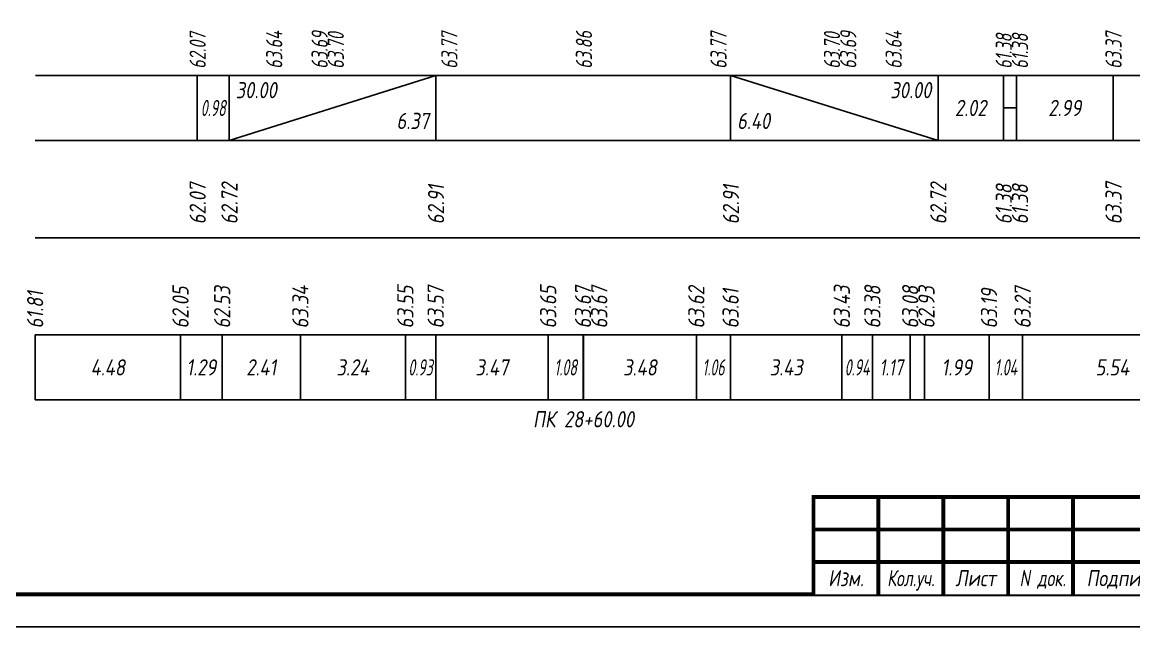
# Model space of a CAD drawing. Extents: x -717 to 1451, y -133302 to 233.
# Drawn here: x 78 to 249.3, y -44886.4 to -44793.2 of the extents above; entities that cross this region are included whole.
import ezdxf
from ezdxf.enums import TextEntityAlignment as Align

# ---------------------------------------------------------------- set-up
doc = ezdxf.new("R2010")
doc.units = 0
for name, color, linetype in [('Зарамочное оформление', 7, 'Continuous'), ('Код_510', 7, 'Continuous'), ('Код_514', 1, 'Continuous'), ('Код_516', 1, 'Continuous'), ('Подписи поперечников', 7, 'Continuous'), ('Таблица', 7, 'Continuous')]:
    doc.layers.add(name, color=color, linetype=linetype)
doc.styles.add('М', font='romand.shx', dxfattribs={"width": 0.8, "oblique": 10, "height": 2.5})

# ---------------------------------------------------------------- blocks, each defined once
blk = doc.blocks.new('Штамп')
at = {"linetype": 'Continuous'}
blk.add_wipeout([(199.95, -411.25), (384.95, -411.25), (384.95, -426.25), (199.95, -426.25)], dxfattribs=at).dxf.layer = 'Зарамочное оформление'
at = {"layer": 'Зарамочное оформление', "linetype": 'Continuous', "lineweight": -3, "const_width": 0.6, "flags": 128}
for points in [[(199.95, -426.25), (199.95, -411.25), (384.95, -411.25)], [(209.95, -411.25), (209.95, -426.25)], [(219.95, -411.25), (219.95, -426.25)], [(229.95, -411.25), (229.95, -426.25)], [(239.95, -411.25), (239.95, -426.25)], [(199.95, -416.25), (264.95, -416.25)], [(199.95, -421.25), (264.95, -421.25)]]:
    blk.add_lwpolyline(points, dxfattribs=at)
at = {"layer": 'Зарамочное оформление', "linetype": 'Continuous', "style": 'М', "oblique": 10}
for s, width, p in [('Изм.', 0.8, (204.95, -423.75)), ('Кол.уч.', 0.7, (214.95, -423.75)), ('Лист', 0.8, (224.95, -423.75)), ('N док.', 0.7, (235.28, -423.75)), ('Подпись', 0.8, (247.45, -423.75))]:
    blk.add_text(s, height=2.5, dxfattribs=dict(at, width=width)).set_placement(p, align=Align.MIDDLE_CENTER)
blk = doc.blocks.new('шифр')
blk.add_blockref('Штамп', (0, -44515))

msp = doc.modelspace()

# ---------------------------------------------------------------- linework, layer by layer
at = {"flags": 128}
msp.add_lwpolyline([(-30.054, -44886.421), (389.946, -44886.421), (389.946, -44589.421), (-30.054, -44589.421)], close=True, dxfattribs=at)
at = {"const_width": 0.6, "flags": 128}
msp.add_lwpolyline([(-10.054, -44881.421), (384.946, -44881.421), (384.946, -44594.421), (-10.054, -44594.421)], close=True, dxfattribs=at)
at = {"layer": 'Код_510'}
for p, q in [((79.946, -44851.421), (79.946, -44841.421)), ((102.353, -44851.421), (102.353, -44841.421)), ((108.783, -44851.421), (108.783, -44841.421)), ((120.833, -44851.421), (120.833, -44841.421)), ((137.023, -44851.421), (137.023, -44841.421)), ((141.695, -44851.421), (141.695, -44841.421)), ((159.036, -44851.421), (159.036, -44841.421)), ((164.418, -44851.421), (164.418, -44841.421)), ((164.498, -44851.421), (164.498, -44841.421)), ((181.886, -44851.421), (181.886, -44841.421)), ((187.161, -44851.421), (187.161, -44841.421)), ((204.317, -44851.421), (204.317, -44841.421)), ((209.022, -44851.421), (209.022, -44841.421)), ((214.862, -44851.421), (214.862, -44841.421)), ((217.072, -44851.421), (217.072, -44841.421)), ((227.013, -44851.421), (227.013, -44841.421)), ((232.189, -44851.421), (232.189, -44841.421))]:
    msp.add_line(p, q, dxfattribs=at)
at = {"layer": 'Код_516'}
for p, q in [((104.946, -44811.421), (104.946, -44801.421)), ((109.857, -44811.421), (109.857, -44801.421)), ((109.857, -44811.421), (141.695, -44801.421)), ((141.695, -44811.421), (141.695, -44801.421)), ((187.161, -44811.421), (187.161, -44801.421)), ((187.161, -44801.421), (219.14, -44811.421)), ((219.14, -44811.421), (219.14, -44801.421)), ((229.222, -44811.421), (229.222, -44801.421)), ((231.222, -44811.421), (231.222, -44801.421)), ((246.154, -44811.421), (246.154, -44801.421)), ((229.222, -44806.421), (231.222, -44806.421))]:
    msp.add_line(p, q, dxfattribs=at)
at = {"layer": 'Таблица'}
for p, q in [((80, -44801.421), (271.209, -44801.421)), ((79.946, -44811.421), (271.154, -44811.421)), ((79.946, -44826.421), (271.154, -44826.421)), ((79.946, -44841.421), (271.154, -44841.421)), ((79.946, -44851.421), (271.154, -44851.421))]:
    msp.add_line(p, q, dxfattribs=at)

# ---------------------------------------------------------------- texts
at = {"layer": 'Код_510', "style": 'М', "oblique": 10, "width": 0.8}
for s, p in [('61.81', (79.946, -44840.421)), ('62.05', (102.353, -44840.421)), ('62.53', (108.783, -44840.421)), ('63.34', (120.833, -44840.421)), ('63.55', (137.023, -44840.421)), ('63.57', (141.695, -44840.421)), ('63.65', (159.036, -44840.421)), ('63.67', (164.418, -44840.421)), ('63.67', (166.918, -44840.421)), ('63.62', (181.886, -44840.421)), ('63.61', (187.161, -44840.421)), ('63.43', (204.317, -44840.421)), ('63.38', (209.022, -44840.421)), ('63.08', (214.862, -44840.421)), ('62.93', (217.362, -44840.421)), ('63.19', (227.013, -44840.421)), ('63.27', (232.189, -44840.421))]:
    msp.add_text(s, height=2.5, rotation=90, dxfattribs=at).set_placement(p, align=Align.MIDDLE_LEFT)
at = {"layer": 'Код_510', "style": 'М', "oblique": 10}
for s, width, p in [('4.48', 0.8, (91.15, -44846.421)), ('1.29', 0.8, (105.568, -44846.421)), ('2.41', 0.8, (114.808, -44846.421)), ('3.24', 0.8, (128.928, -44846.421)), ('0.93', 0.6, (139.359, -44846.421)), ('3.47', 0.8, (150.366, -44846.421)), ('1.08', 0.6, (161.727, -44846.421)), ('3.48', 0.8, (173.192, -44846.421)), ('1.06', 0.6, (184.524, -44846.421)), ('3.43', 0.8, (195.739, -44846.421)), ('0.94', 0.6, (206.67, -44846.421)), ('1.17', 0.7, (211.942, -44846.421)), ('1.99', 0.8, (222.043, -44846.421)), ('1.04', 0.6, (229.601, -44846.421)), ('5.54', 0.8, (246.029, -44846.421))]:
    msp.add_text(s, height=2.5, dxfattribs=dict(at, width=width)).set_placement(p, align=Align.MIDDLE_CENTER)
at = {"layer": 'Код_514', "style": 'М', "oblique": 10, "width": 0.7}
for s, p in [('62.07', (105, -44800.382)), ('63.64', (116.803, -44800.382)), ('63.69', (123.803, -44800.382)), ('63.70', (126.303, -44800.382)), ('63.77', (143.803, -44800.382)), ('63.86', (164.553, -44800.382)), ('63.77', (185.303, -44800.382)), ('63.70', (202.803, -44800.382)), ('63.69', (205.303, -44800.382)), ('63.64', (212.303, -44800.382)), ('61.38', (229.276, -44800.382)), ('61.38', (231.776, -44800.382)), ('63.37', (246.209, -44800.382))]:
    msp.add_text(s, height=2.5, rotation=90, dxfattribs=at).set_placement(p, align=Align.MIDDLE_LEFT)
at = {"layer": 'Код_516', "style": 'М', "oblique": 10, "width": 0.8}
msp.add_text('30.00', height=2.5, dxfattribs=at).set_placement((110.857, -44802.421), align=Align.TOP_LEFT)
msp.add_text('30.00', height=2.5, dxfattribs=at).set_placement((218.14, -44802.421), align=Align.TOP_RIGHT)
at = {"layer": 'Код_516', "style": 'М', "oblique": 10}
for s, width, p in [('0.98', 0.6, (107.401, -44806.421)), ('2.02', 0.8, (224.181, -44806.421)), ('2.99', 0.8, (238.688, -44806.421))]:
    msp.add_text(s, height=2.5, dxfattribs=dict(at, width=width)).set_placement(p, align=Align.MIDDLE_CENTER)
at = {"layer": 'Код_516', "style": 'М', "oblique": 10, "width": 0.8}
msp.add_text('6.37', height=2.5, dxfattribs=at).set_placement((140.695, -44810.421), align=Align.BOTTOM_RIGHT)
msp.add_text('6.40', height=2.5, dxfattribs=at).set_placement((188.161, -44810.421), align=Align.BOTTOM_LEFT)
for s, p in [('62.07', (105, -44824.371)), ('62.72', (109.911, -44824.371)), ('62.91', (141.749, -44824.371)), ('62.91', (187.216, -44824.371)), ('62.72', (219.194, -44824.371)), ('61.38', (229.276, -44824.371)), ('61.38', (231.776, -44824.371)), ('63.37', (246.209, -44824.371))]:
    msp.add_text(s, height=2.5, rotation=90, dxfattribs=at).set_placement(p, align=Align.MIDDLE_LEFT)
at = {"layer": 'Подписи поперечников', "style": 'М', "oblique": 10, "width": 0.8}
msp.add_text('ПК 28+60.00', height=2.5, dxfattribs=at).set_placement((164.498, -44856.421), align=Align.BOTTOM_CENTER)

# ---------------------------------------------------------------- next in the draw order: block references
msp.add_blockref('шифр', (0, 59.829))

doc.saveas('drawing.dxf')
